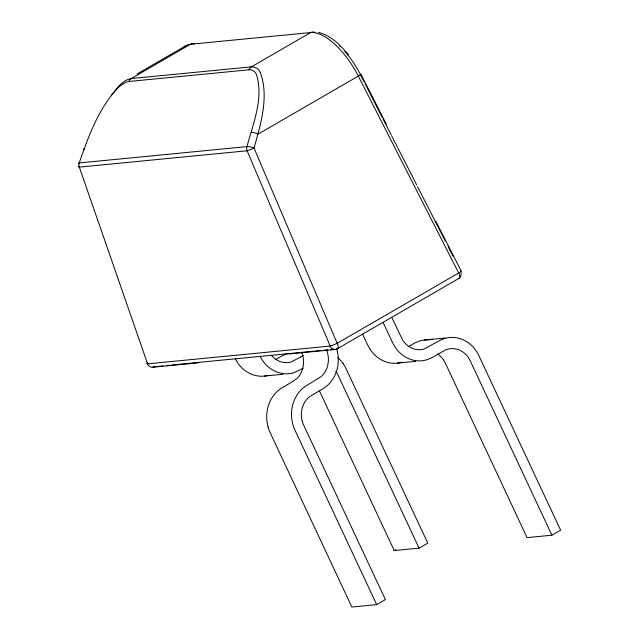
<?xml version="1.0" encoding="UTF-8"?>
<svg xmlns="http://www.w3.org/2000/svg" width="639" height="639" viewBox="0 0 639 639"><rect width="100%" height="100%" fill="white"/><g stroke="black" fill="none" stroke-linecap="round" stroke-linejoin="round"><path stroke-width="0.96" d="M461.078 272.565A5.591 4.928 84.4 0 1 458.586 278.596L337.072 348.91A5.591 4.928 84.4 0 1 330.219 346.058L247.093 150.78A5.591 4.928 84.4 0 1 246.973 146.603C253.02 123.623 263.963 98.254 256.391 74.372A40.696 17.133 -66.2 0 0 254.37 71.576L251.734 70.002L249.074 69.779L128.942 81.48L125.963 82.255L122.089 84.468A40.696 17.133 -66.2 0 0 118.055 87.847C98.35 108.598 88.446 136.434 79.204 162.945A5.591 0.927 19.4 0 0 78.893 163.648M111.218 95.435L118.814 86.105A46.232 19.945 -69.4 0 1 124.501 81.273L127.968 79.388L131.251 78.549L251.383 66.847L254.362 67.079L256.958 68.373A46.24 19.945 -69.4 0 1 260.233 72.335M185.837 45.728L137.161 73.956M438.618 353.806L445.271 350.076A21.239 18.747 84.4 0 1 448.298 349.062A22.429 19.801 84.4 0 1 468.275 357.353A22.764 20.089 84.4 0 1 470.168 360.692L551.912 535.202L560.619 530.17L478.787 355.484A33.579 29.642 84.4 0 0 475.951 350.611A33.436 29.506 84.4 0 0 445.247 338.327A35.409 31.255 84.4 0 0 441.437 339.692A33.292 29.378 84.4 0 0 439.544 340.611L424.136 348.974A21.566 19.034 84.4 0 1 419.951 349.701L418.896 349.717A22.828 20.144 84.4 0 1 412.171 348.311L409.056 346.665A22.621 19.961 84.4 0 1 404.655 342.808L403.912 341.905A20.871 18.427 84.4 0 1 402.642 340.084L391.987 317.807M275.912 359.414L281.879 355.971A33.292 29.378 84.4 0 1 283.772 355.052A35.409 31.255 84.4 0 1 287.574 353.702M300.753 356.993L303.221 355.572M303.229 368.216L294.148 372.665A35.153 31.023 84.4 0 1 289.443 373.639L287.838 373.783A32.565 28.739 84.4 0 1 282.781 373.559A33.763 29.801 84.4 0 1 270.049 368.272L268.668 367.209A32.277 28.483 84.4 0 1 262.182 359.893L260.52 357.081A59.395 52.422 84.4 0 1 260.145 356.386M287.718 384.542L296.568 378.871A21.566 19.034 84.4 0 0 299.507 375.484L300.122 374.534A22.828 20.144 84.4 0 0 302.942 367.601L303.517 363.823A22.621 19.961 84.4 0 0 303.198 357.6L302.958 356.402A20.871 18.427 84.4 0 0 302.343 354.206L301.776 352.664M317.048 392.186L323.925 388.177L327.703 385.205A35.153 31.023 84.4 0 0 331.122 381.483L332.144 380.101A32.565 28.739 84.4 0 0 334.884 375.373A33.763 29.801 84.4 0 0 338.295 360.747L338.295 358.878A32.277 28.483 84.4 0 0 336.625 348.782M408.736 346.474L414.703 343.031A33.292 29.378 84.4 0 1 416.596 342.113A35.409 31.255 84.4 0 1 420.406 340.763A33.436 29.506 84.4 0 1 429.256 339.916M438.234 354.03L431.333 357.992L426.98 359.725A35.153 31.023 84.4 0 1 422.275 360.7L420.662 360.843A32.565 28.739 84.4 0 1 415.614 360.62A33.763 29.801 84.4 0 1 402.874 355.332L401.492 354.27A32.277 28.483 84.4 0 1 395.014 346.953L393.344 344.141A59.395 52.422 84.4 0 1 391.635 340.739M319.588 391.18L394.247 550.562L395.829 549.652M394.247 550.562L419.08 548.142L427.787 543.11L345.955 368.423A33.579 29.642 84.4 0 0 343.127 363.551M268.06 426.988A33.579 29.642 84.4 0 0 270.025 432.355L351.849 607.05L376.69 604.63L385.397 599.598L303.653 425.079A22.764 20.089 84.4 0 1 302.303 421.436M300.562 357.105L291.304 361.914A21.566 19.034 84.4 0 1 287.127 362.64L286.072 362.656A22.828 20.144 84.4 0 1 279.347 361.251L276.232 359.605A22.621 19.961 84.4 0 1 271.831 355.747M287.526 384.654L281.567 388.105A33.292 29.378 84.4 0 0 279.802 389.303A35.409 31.255 84.4 0 0 276.623 391.995A33.436 29.506 84.4 0 0 268.108 426.972M316.856 392.298L310.099 396.332A21.239 18.747 84.4 0 0 307.615 398.496A22.429 19.801 84.4 0 0 302.271 421.452M429.432 339.541L445.064 338.039M153.264 366.419A5.591 2.436 59.9 0 0 154.446 366.698L157.298 366.419M159.199 366.235L163.009 365.867M166.811 365.492L169.662 365.22M171.564 365.029L314.244 351.13M315.195 351.043L320.898 350.484M323.757 350.204L327.559 349.837M330.411 349.557L334.213 349.19M152.601 367.281L198.833 362.776M288.876 354.006L335.219 349.493M235.304 358.798A59.395 52.422 84.4 0 0 235.671 359.501L237.341 362.313A32.277 28.483 84.4 0 0 243.826 369.63L245.2 370.7A33.763 29.801 84.4 0 0 257.94 375.98A32.565 28.739 84.4 0 0 262.996 376.203L282.885 374.286M370.173 349.373A32.277 28.483 84.4 0 0 376.659 356.69L378.032 357.76A33.763 29.801 84.4 0 0 390.772 363.04A32.565 28.739 84.4 0 0 395.829 363.264L415.717 361.347M551.912 535.202L527.071 537.623L445.327 363.112A22.764 20.089 84.4 0 0 443.41 359.797M424.352 339.996L432.643 339.245M318.557 32.421C331.058 35.488 340.491 45.289 348.479 54.818M370.173 349.373L368.511 346.554A59.395 52.422 84.4 0 1 366.794 343.159L362.553 334.029M260.233 72.327C269.315 96.777 260.672 124.078 254.042 148.024L337.168 343.303A5.591 2.436 59.9 0 1 337.072 348.91M360.827 74.156L386.276 124.046M435.75 221.118L461.198 271.048M344.852 51.44A50.273 21.926 59.9 0 1 360.236 74.212L364.27 82.119M365.173 83.877L366.067 85.634M366.514 86.521L382.194 117.28M383.088 119.038L385.333 123.431M385.78 124.309L391.156 134.861M391.603 135.74L397.426 147.162M397.881 148.048L416.7 184.959M417.594 186.716L435.063 220.998M435.518 221.877L445.375 241.215M448.059 246.486L452.987 256.159M383.288 322.847L391.635 340.739M419.08 548.142L337.336 373.631A22.764 20.089 84.4 0 0 335.858 370.979M376.69 604.63L294.859 429.943A33.579 29.642 84.4 0 1 292.894 424.568A33.436 29.506 84.4 0 1 301.456 389.566A35.409 31.255 84.4 0 1 304.643 386.883A33.292 29.378 84.4 0 1 306.408 385.684L321.409 376.451A21.566 19.034 84.4 0 0 324.34 373.064L324.955 372.114A22.828 20.144 84.4 0 0 327.783 365.181L328.358 361.402A22.621 19.961 84.4 0 0 328.039 355.18L327.799 353.982A20.871 18.427 84.4 0 0 327.184 351.793L326.401 349.717M402.139 362.145A35.153 31.023 84.4 0 1 397.434 363.12M437.539 354.03A22.429 19.801 84.4 0 1 443.442 359.773M337.767 357.584A33.436 29.506 84.4 0 1 343.087 363.591M267.765 375.5A35.153 31.023 84.4 0 1 264.602 376.059M154.446 366.698A5.591 4.928 84.4 0 1 147.593 363.847L79.324 167.122A5.591 1.158 -19.1 0 1 78.845 166.236M458.586 278.596A5.591 2.436 59.9 0 0 458.682 272.989L358.319 76.105A55.857 24.362 59.9 0 0 310.658 32.557L190.526 44.251A55.857 24.362 59.9 0 0 183.457 47.621M194.288 43.931A5.591 4.928 84.4 0 0 190.526 44.251L131.251 78.549A5.591 4.928 84.4 0 0 128.942 81.48M314.899 32.437A5.591 4.928 84.4 0 0 310.658 32.549L251.383 66.847A5.591 4.928 84.4 0 0 249.074 69.779M147.321 362.776A5.591 1.158 -19.1 0 0 147.593 363.847L330.219 346.058A5.591 0.423 -23.1 0 0 337.168 343.303L458.682 272.989A5.591 0.607 -27 0 0 460.607 271.104M251.231 132.553A5.591 1.414 16.9 0 1 258.3 133.974L358.319 76.105A5.591 0.607 -27 0 0 360.244 74.212M339.724 46.144A50.273 21.926 59.9 0 1 340.467 46.847M84.068 149.686A5.591 0.927 19.4 0 1 84.172 148.823M246.973 146.603L79.204 162.945A5.591 4.928 84.4 0 0 79.324 167.122L247.093 150.78A5.591 0.423 -23.1 0 0 254.042 148.024A5.591 1.414 16.9 0 0 246.973 146.603"/></g></svg>
